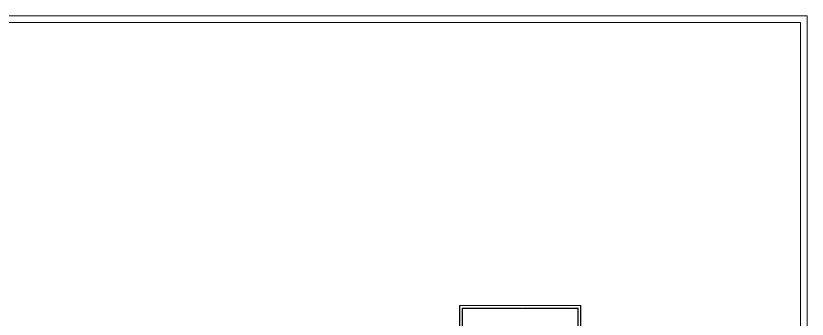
# Model space of a CAD drawing. Header units: inches. Extents: x 561507 to 585362, y 122100 to 138759.
# Drawn here: x 570821 to 585362, y 133192 to 138759 of the extents above; entities that cross this region are included whole.
import ezdxf

# ---------------------------------------------------------------- set-up
doc = ezdxf.new("R2010")
doc.units = ezdxf.units.IN
doc.header["$MEASUREMENT"] = 0
doc.linetypes.add('HIDDEN', pattern=[0.375, 0.25, -0.125])
doc.layers.add('BLOCK', color=250, linetype='Continuous', lineweight=5)
doc.layers.add('BLOCK-CADR', color=250, linetype='Continuous', lineweight=0)

# ---------------------------------------------------------------- blocks, each defined once
blk = doc.blocks.new('CADR')
at = {"layer": 'BLOCK-CADR'}
for p, q in [((583114, 154902), (562488, 154902)), ((583114, 140498), (583114, 154902)), ((583009, 154796), (562594, 154796)), ((583009, 140604), (583009, 154796))]:
    blk.add_line(p, q, dxfattribs=at)

msp = doc.modelspace()

# ---------------------------------------------------------------- linework, layer by layer
at = {"layer": 'BLOCK'}
for p, q in [((578972, 133445), (578972, 132723)), ((578972, 133445), (581202, 133445)), ((579027, 133390), (579027, 132668)), ((579027, 133390), (581147, 133390)), ((581147, 133390), (581147, 132668)), ((581202, 133445), (581202, 132723))]:
    msp.add_line(p, q, dxfattribs=at)
at = {"layer": 'BLOCK', "linetype": 'HIDDEN', "ltscale": 50}
for p, q in [((578977, 133440), (578977, 132718)), ((578977, 133440), (581197, 133440)), ((579022, 133395), (579022, 132673)), ((579022, 133395), (581152, 133395)), ((581152, 133395), (581152, 132673)), ((581197, 133440), (581197, 132718))]:
    msp.add_line(p, q, dxfattribs=at)

# ---------------------------------------------------------------- block references
at = {"layer": 'BLOCK-CADR', "color": 6, "lineweight": 35, "xscale": 1.15660777167707, "yscale": 1.15660777167707, "zscale": 1.15660777167707}
msp.add_blockref('CADR', (-89072, -40402), dxfattribs=at)

doc.saveas('drawing.dxf')
